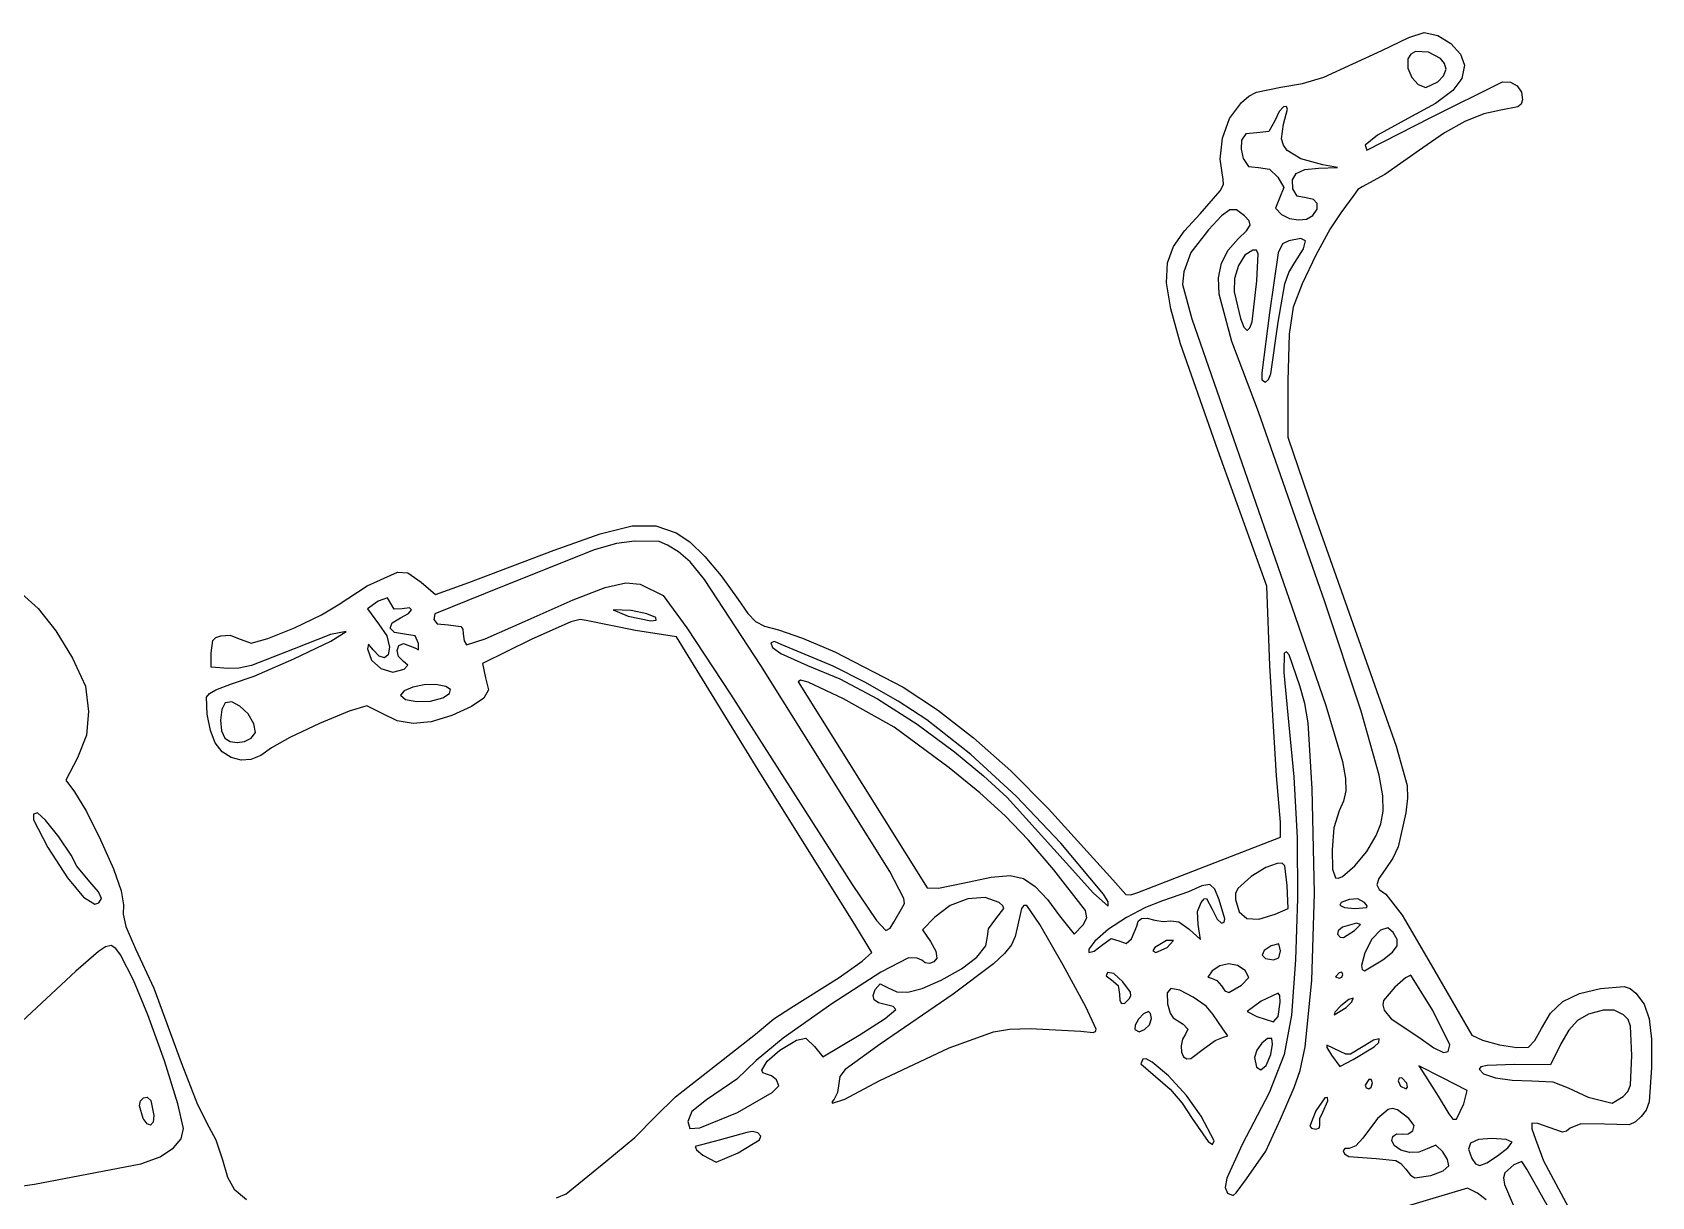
# Model space of a CAD drawing. Extents: x 6 to 228, y 8 to 194.
# Drawn here: x 83.4 to 200.7, y 110 to 194.4 of the extents above; entities that cross this region are included whole.
import ezdxf

# ---------------------------------------------------------------- set-up
doc = ezdxf.new("R2010")
doc.units = 0

msp = doc.modelspace()

# ---------------------------------------------------------------- linework, layer by layer
at = {"layer": 'Layer 1'}
for p, q in [((181.1191, 193.076726), (183.074968, 193.997556)), ((183.074968, 193.997556), (184.205253, 194.380556)), ((184.205253, 194.380556), (185.182399, 194.151167)), ((185.182399, 194.151167), (186.123617, 193.57045)), ((186.123617, 193.57045), (186.832176, 192.799578)), ((176.919231, 191.134945), (181.1191, 193.076726)), ((183.024182, 192.469961), (183.022116, 191.779077)), ((183.225505, 192.803373), (183.024182, 192.469961)), ((183.576523, 192.984569), (183.225505, 192.803373)), ((184.509995, 192.950141), (183.576523, 192.984569)), ((185.389297, 192.486321), (184.509995, 192.950141)), ((185.672603, 192.130776), (185.389297, 192.486321)), ((186.832176, 192.799578), (187.111344, 191.999723)), ((183.022116, 191.779077), (183.296907, 191.105076)), ((185.186518, 190.794146), (185.605051, 191.235297)), ((185.605051, 191.235297), (185.779131, 191.712751)), ((185.779131, 191.712751), (185.672603, 192.130776)), ((187.111344, 191.999723), (186.925021, 191.032988)), ((171.487369, 189.744207), (172.039453, 190.042741)), ((172.039453, 190.042741), (173.814509, 190.398497)), ((173.814509, 190.398497), (175.372775, 190.668412)), ((175.372775, 190.668412), (176.919231, 191.134945)), ((183.296907, 191.105076), (183.759273, 190.591761)), ((183.759273, 190.591761), (184.319932, 190.382933)), ((184.319932, 190.382933), (185.186518, 190.794146)), ((184.720865, 188.241298), (189.880819, 190.795008)), ((186.274541, 190.156438), (185.018042, 189.236422)), ((185.186518, 190.794146), (185.186518, 190.794146)), ((186.925021, 191.032988), (186.274541, 190.156438)), ((189.880819, 190.795008), (190.448288, 190.782759)), ((190.448288, 190.782759), (190.93546, 190.507232)), ((190.93546, 190.507232), (191.256642, 190.046481)), ((191.256642, 190.046481), (191.326138, 189.478558)), ((170.103684, 188.132593), (170.953134, 189.28517)), ((170.953134, 189.28517), (171.487369, 189.744207)), ((173.998605, 188.984377), (173.68347, 188.640645)), ((174.22057, 188.997834), (173.998605, 188.984377)), ((174.296764, 188.817354), (174.22057, 188.997834)), ((185.018042, 189.236422), (183.01366, 188.13929)), ((190.984384, 188.986154), (189.745609, 188.75023)), ((191.228204, 189.182239), (190.984384, 188.986154)), ((191.326138, 189.478558), (191.228204, 189.182239)), ((169.577591, 186.716638), (170.103684, 188.132593)), ((173.36805, 187.961718), (172.94979, 187.198047)), ((173.68347, 188.640645), (173.36805, 187.961718)), ((173.862774, 186.654736), (174.013568, 187.730057)), ((174.013568, 187.730057), (174.296764, 188.817354)), ((180.047561, 185.84358), (184.720865, 188.241298)), ((183.01366, 188.13929), (180.823829, 186.92243)), ((187.139688, 187.925594), (185.661975, 187.096487)), ((188.506911, 188.479765), (187.139688, 187.925594)), ((189.745609, 188.75023), (188.506911, 188.479765)), ((169.411796, 185.194195), (169.577591, 186.716638)), ((170.968721, 186.558489), (170.942941, 185.920099)), ((171.272671, 187.036951), (170.968721, 186.558489)), ((172.086126, 187.102463), (171.272671, 187.036951)), ((172.94979, 187.198047), (172.086126, 187.102463)), ((173.994057, 186.209381), (173.862774, 186.654736)), ((180.823829, 186.92243), (179.913015, 186.205131)), ((185.661975, 187.096487), (184.091809, 186.001215)), ((170.942941, 185.920099), (171.093141, 185.231093)), ((174.267439, 185.821058), (173.994057, 186.209381)), ((175.253435, 185.201996), (174.267439, 185.821058)), ((179.913015, 186.205131), (180.047561, 185.84358)), ((184.091809, 186.001215), (181.355261, 184.086606)), ((169.643242, 183.722154), (169.411796, 185.194195)), ((171.093141, 185.231093), (171.47419, 184.655872)), ((171.47419, 184.655872), (172.203113, 184.574555)), ((172.203113, 184.574555), (172.981742, 184.472099)), ((172.981742, 184.472099), (173.605303, 183.894669)), ((174.651344, 183.703567), (174.935059, 184.161598)), ((174.935059, 184.161598), (175.559941, 184.43606)), ((176.846636, 184.770521), (175.253435, 185.201996)), ((175.559941, 184.43606), (176.545979, 184.54307)), ((176.545979, 184.54307), (177.913202, 184.576461)), ((177.913202, 184.576461), (176.846636, 184.770521)), ((169.415164, 182.88636), (169.649635, 183.360631)), ((169.649635, 183.360631), (169.643242, 183.722154)), ((173.605303, 183.894669), (174.029634, 183.141667)), ((174.029634, 183.141667), (173.725038, 182.365272)), ((174.688805, 183.045849), (174.651344, 183.703567)), ((174.985073, 182.512465), (174.688805, 183.045849)), ((179.394887, 182.99945), (179.089894, 182.575519)), ((179.694815, 183.175775), (179.394887, 182.99945)), ((181.355261, 184.086606), (179.694815, 183.175775)), ((167.979223, 181.234163), (169.415164, 182.88636)), ((173.725038, 182.365272), (173.41924, 181.636439)), ((175.651829, 182.375434), (174.985073, 182.512465)), ((176.174202, 182.263046), (175.651829, 182.375434)), ((176.443469, 181.969022), (176.174202, 182.263046)), ((176.435634, 181.558067), (176.443469, 181.969022)), ((179.089894, 182.575519), (178.167594, 181.308311)), ((166.835607, 179.987454), (167.979223, 181.234163)), ((169.504717, 181.073139), (168.578993, 180.071692)), ((170.114768, 181.525309), (169.504717, 181.073139)), ((170.607308, 181.505996), (170.114768, 181.525309)), ((171.1805, 181.092995), (170.607308, 181.505996)), ((171.529267, 180.732305), (171.1805, 181.092995)), ((171.589471, 180.406138), (171.529267, 180.732305)), ((173.41924, 181.636439), (173.854618, 181.179512)), ((173.854618, 181.179512), (174.439484, 180.899292)), ((174.439484, 180.899292), (175.084293, 180.78913)), ((175.084293, 180.78913), (175.682285, 180.853003)), ((175.682285, 180.853003), (176.126702, 181.094887)), ((176.126702, 181.094887), (176.435634, 181.558067)), ((176.126702, 181.094887), (176.126702, 181.094887)), ((178.167594, 181.308311), (177.375617, 180.128466)), ((166.035944, 178.863523), (166.835607, 179.987454)), ((168.578993, 180.071692), (167.298979, 178.41444)), ((170.723224, 179.41296), (171.33087, 180.003392)), ((171.33087, 180.003392), (171.589471, 180.406138)), ((177.375617, 180.128466), (176.347026, 178.221836)), ((165.594182, 177.673132), (166.035944, 178.863523)), ((167.298979, 178.41444), (166.798244, 177.035159)), ((169.524601, 177.649857), (169.994841, 178.583755)), ((169.994841, 178.583755), (170.723224, 179.41296)), ((171.786327, 178.60136), (171.216143, 178.234656)), ((172.041595, 178.59065), (171.786327, 178.60136)), ((172.162058, 178.321049), (172.041595, 178.59065)), ((172.084052, 176.362291), (172.162058, 178.321049)), ((173.627354, 178.411792), (172.990984, 174.058871)), ((173.932818, 179.056835), (173.627354, 178.411792)), ((174.389028, 179.27501), (173.932818, 179.056835)), ((175.257396, 179.433726), (174.389028, 179.27501)), ((174.837423, 177.693107), (175.464638, 178.702591)), ((175.61028, 179.262858), (175.257396, 179.433726)), ((175.464638, 178.702591), (175.61028, 179.262858)), ((165.52427, 176.227044), (165.594182, 177.673132)), ((169.30673, 176.594571), (169.524601, 177.649857)), ((170.749047, 177.488706), (170.464264, 176.541875)), ((171.216143, 178.234656), (170.749047, 177.488706)), ((174.403828, 176.97149), (174.837423, 177.693107)), ((176.347026, 178.221836), (175.365234, 176.14937)), ((165.840154, 174.33602), (165.52427, 176.227044)), ((166.798244, 177.035159), (166.691246, 176.106767)), ((166.691246, 176.106767), (167.358251, 173.609318)), ((169.335453, 175.401204), (169.30673, 176.594571)), ((170.464264, 176.541875), (170.441016, 175.572531)), ((171.74705, 173.400156), (172.084052, 176.362291)), ((173.623924, 173.376552), (174.100422, 176.165818)), ((174.100422, 176.165818), (174.403828, 176.97149)), ((175.365234, 176.14937), (174.713652, 174.472016)), ((170.274227, 171.965176), (169.335453, 175.401204)), ((170.441016, 175.572531), (170.884316, 173.636035)), ((166.555784, 171.810825), (165.840154, 174.33602)), ((167.358251, 173.609318), (174.600227, 152.741241)), ((170.884316, 173.636035), (171.143199, 173.008061)), ((172.990984, 174.058871), (172.436767, 169.700586)), ((174.713652, 174.472016), (174.41338, 172.508422)), ((171.143199, 173.008061), (171.372251, 172.771336)), ((171.372251, 172.771336), (171.571885, 172.956052)), ((171.571885, 172.956052), (171.74705, 173.400156)), ((171.74705, 173.400156), (171.74705, 173.400156)), ((173.09496, 169.636666), (173.623924, 173.376552)), ((174.41338, 172.508422), (174.316424, 169.111651)), ((169.242071, 164.10097), (166.555784, 171.810825)), ((172.202658, 166.878516), (170.274227, 171.965176)), ((172.436767, 169.700586), (172.436716, 169.200597)), ((172.436716, 169.200597), (172.70861, 169.03641)), ((172.70861, 169.03641), (172.929993, 169.212734)), ((172.929993, 169.212734), (173.09496, 169.636666)), ((173.09496, 169.636666), (173.09496, 169.636666)), ((174.316424, 169.111651), (174.31354, 165.051799)), ((177.00721, 153.108355), (172.202658, 166.878516)), ((174.31354, 165.051799), (176.156555, 159.640945)), ((172.796392, 154.230093), (169.242071, 164.10097)), ((176.156555, 159.640945), (179.591163, 149.961603)), ((124.498239, 158.043206), (126.832911, 158.615961)), ((126.832911, 158.615961), (128.549358, 158.623423)), ((128.549358, 158.623423), (130.012827, 158.117901)), ((121.180092, 156.852846), (124.498239, 158.043206)), ((125.69368, 157.342826), (124.079038, 156.878842)), ((126.984636, 157.492025), (125.69368, 157.342826)), ((128.77329, 157.474497), (126.984636, 157.492025)), ((129.394475, 157.222292), (128.77329, 157.474497)), ((130.174139, 156.725995), (129.394475, 157.222292)), ((130.012827, 158.117901), (130.989948, 157.449866)), ((130.989948, 157.449866), (132.085092, 156.395175)), ((114.981558, 154.510269), (121.180092, 156.852846)), ((124.079038, 156.878842), (116.185645, 153.714772)), ((131.023087, 156.014308), (130.174139, 156.725995)), ((132.063561, 154.731984), (131.023087, 156.014308)), ((132.085092, 156.395175), (133.266321, 154.988364)), ((107.636488, 154.27324), (109.813923, 155.258891)), ((109.813923, 155.258891), (110.579004, 155.201314)), ((110.579004, 155.201314), (111.542895, 154.526307)), ((133.266321, 154.988364), (134.501698, 153.26397)), ((82.58063, 153.703677), (83.791882, 152.625424)), ((105.519979, 152.879958), (107.636488, 154.27324)), ((111.542895, 154.526307), (112.577584, 153.631423)), ((116.185645, 153.714772), (112.519322, 152.229529)), ((112.577584, 153.631423), (114.981558, 154.510269)), ((122.549494, 153.248991), (124.864023, 154.141351)), ((124.864023, 154.141351), (126.368508, 154.483353)), ((126.368508, 154.483353), (127.410354, 154.387282)), ((127.410354, 154.387282), (129.071006, 153.552279)), ((136.140515, 148.49431), (132.063561, 154.731984)), ((173.00479, 148.49431), (172.796392, 154.230093)), ((83.791882, 152.625424), (85.076516, 151.013182)), ((104.3253, 152.156267), (105.519979, 152.879958)), ((108.424066, 153.147979), (107.653111, 152.591079)), ((107.653111, 152.591079), (108.453039, 151.521527)), ((109.103217, 153.406246), (108.424066, 153.147979)), ((109.34098, 152.988416), (109.103217, 153.406246)), ((109.594065, 152.575594), (109.34098, 152.988416)), ((110.169875, 152.601467), (109.594065, 152.575594)), ((110.689762, 152.659086), (110.169875, 152.601467)), ((110.610424, 152.26393), (110.831719, 152.522209)), ((110.831719, 152.522209), (110.689762, 152.659086)), ((119.077514, 151.693987), (122.549494, 153.248991)), ((126.753304, 152.469582), (125.459802, 152.524972)), ((125.459802, 152.524972), (126.539839, 152.057123)), ((129.071006, 153.552279), (130.786093, 151.23127)), ((134.501698, 153.26397), (135.206233, 152.251067)), ((174.600227, 152.741241), (177.0702, 145.583285)), ((179.62582, 145.186009), (177.00721, 153.108355)), ((102.374917, 151.230819), (104.3253, 152.156267)), ((108.453039, 151.521527), (109.042047, 150.641756)), ((109.297547, 151.184787), (109.436572, 151.573848)), ((109.436572, 151.573848), (110.04055, 151.957343)), ((110.04055, 151.957343), (110.610424, 152.26393)), ((112.519322, 152.229529), (112.452661, 151.829067)), ((112.452661, 151.829067), (112.697083, 151.520602)), ((112.697083, 151.520602), (113.519229, 151.428896)), ((113.519229, 151.428896), (114.4099, 151.3215)), ((114.4099, 151.3215), (114.553165, 151.124925)), ((116.16751, 150.42476), (119.077514, 151.693987)), ((122.375722, 151.655463), (119.500667, 150.384298)), ((123.069395, 151.819981), (122.375722, 151.655463)), ((123.50325, 151.751075), (123.069395, 151.819981)), ((127.0688, 151.02446), (123.50325, 151.751075)), ((126.539839, 152.057123), (128.174927, 151.723586)), ((127.897352, 152.241886), (126.753304, 152.469582)), ((128.539584, 151.980705), (127.897352, 152.241886)), ((128.174927, 151.723586), (128.570956, 151.776215)), ((128.570956, 151.776215), (128.539584, 151.980705)), ((128.539584, 151.980705), (128.539584, 151.980705)), ((135.206233, 152.251067), (135.756806, 151.675792)), ((135.756806, 151.675792), (136.40879, 151.345931)), ((136.40879, 151.345931), (137.417556, 151.069271)), ((85.076516, 151.013182), (86.294234, 149.01819)), ((96.320839, 149.408848), (96.4455, 150.30845)), ((96.4455, 150.30845), (96.663312, 150.513032)), ((96.663312, 150.513032), (97.039876, 150.649178)), ((97.039876, 150.649178), (97.697483, 150.69786)), ((97.697483, 150.69786), (98.239766, 150.476771)), ((98.239766, 150.476771), (99.221507, 150.103479)), ((99.221507, 150.103479), (100.422448, 150.435821)), ((100.422448, 150.435821), (102.374917, 151.230819)), ((102.313657, 148.969831), (105.006118, 150.262803)), ((104.981284, 150.736561), (102.336256, 149.701651)), ((106.101828, 150.953453), (104.981284, 150.736561)), ((105.006118, 150.262803), (106.101828, 150.953453)), ((109.042047, 150.641756), (109.252964, 149.818928)), ((109.601297, 150.883155), (109.297547, 151.184787)), ((110.325642, 150.761946), (109.601297, 150.883155)), ((111.100676, 150.640877), (110.325642, 150.761946)), ((111.342015, 150.094995), (111.100676, 150.640877)), ((114.553165, 151.124925), (114.585795, 150.777691)), ((114.585795, 150.777691), (114.65466, 150.275192)), ((114.65466, 150.275192), (114.820229, 149.981519)), ((114.820229, 149.981519), (116.16751, 150.42476)), ((119.500667, 150.384298), (115.977743, 148.642005)), ((130.04699, 150.565601), (127.0688, 151.02446)), ((135.963589, 140.926284), (130.04699, 150.565601)), ((130.786093, 151.23127), (133.937796, 146.415788)), ((137.14616, 150.218744), (136.873409, 150.132277)), ((137.608335, 150.017051), (137.14616, 150.218744)), ((137.417556, 151.069271), (139.165448, 150.47697)), ((139.165448, 150.47697), (141.508283, 149.470511)), ((86.294234, 149.01819), (87.2173, 146.985757)), ((96.320839, 148.36092), (96.320839, 149.408848)), ((102.336256, 149.701651), (99.25331, 148.501826)), ((99.438776, 147.72041), (102.313657, 148.969831)), ((107.718482, 150.040167), (107.653111, 149.704682)), ((107.653111, 149.704682), (107.931069, 148.875135)), ((108.068192, 149.620794), (107.718482, 150.040167)), ((108.506452, 149.155514), (108.068192, 149.620794)), ((108.885591, 149.039395), (108.506452, 149.155514)), ((109.152223, 149.263509), (108.885591, 149.039395)), ((109.252964, 149.818928), (109.152223, 149.263509)), ((109.791144, 149.5748), (109.912301, 149.941039)), ((109.904182, 149.139716), (109.791144, 149.5748)), ((110.252868, 148.77923), (109.904182, 149.139716)), ((109.912301, 149.941039), (110.266201, 150.094995)), ((110.266201, 150.094995), (111.088706, 149.761519)), ((111.088706, 149.761519), (111.346236, 149.625024)), ((111.346236, 149.625024), (111.342015, 150.094995)), ((136.873409, 150.132277), (137.001582, 149.805128)), ((137.001582, 149.805128), (137.582799, 149.361488)), ((137.582799, 149.361488), (139.516798, 148.489814)), ((139.650114, 149.172718), (137.608335, 150.017051)), ((141.396151, 148.445683), (139.650114, 149.172718)), ((141.508283, 149.470511), (146.44948, 146.918017)), ((174.044734, 149.384594), (174.04212, 147.978452)), ((174.227072, 149.49279), (174.044734, 149.384594)), ((174.420231, 149.256043), (174.227072, 149.49279)), ((175.188733, 147.027017), (174.420231, 149.256043)), ((179.591163, 149.961603), (182.162128, 142.652219)), ((97.570792, 148.280287), (96.320839, 148.36092)), ((98.342557, 148.300255), (97.570792, 148.280287)), ((99.25331, 148.501826), (98.342557, 148.300255)), ((107.931069, 148.875135), (108.616535, 148.272204)), ((108.616535, 148.272204), (109.486893, 148.018466)), ((109.486893, 148.018466), (110.319529, 148.236494)), ((110.569625, 148.505383), (110.252868, 148.77923)), ((110.319529, 148.236494), (110.569625, 148.505383)), ((110.319529, 148.236494), (110.319529, 148.236494)), ((115.977743, 148.642005), (116.21124, 147.590219)), ((145.49707, 133.563105), (136.140515, 148.49431)), ((139.516798, 148.489814), (141.859566, 147.534155)), ((143.687629, 147.274784), (141.396151, 148.445683)), ((173.496721, 140.497893), (173.00479, 148.49431)), ((174.04212, 147.978452), (174.328782, 144.911341)), ((87.2173, 146.985757), (87.437358, 145.16704)), ((96.217185, 146.471041), (96.676266, 146.737191)), ((96.676266, 146.737191), (97.795811, 147.160409)), ((97.795811, 147.160409), (99.438776, 147.72041)), ((110.306205, 146.645127), (110.052886, 146.347259)), ((110.940475, 146.909613), (110.306205, 146.645127)), ((111.767162, 147.084073), (110.940475, 146.909613)), ((112.597732, 147.111861), (111.767162, 147.084073)), ((113.325342, 146.977001), (112.597732, 147.111861)), ((113.665603, 146.747811), (113.325342, 146.977001)), ((113.600901, 146.457494), (113.665603, 146.747811)), ((116.413088, 146.71604), (116.071382, 146.114358)), ((116.21124, 147.590219), (116.413088, 146.71604)), ((139.015971, 147.421783), (138.850189, 147.295416)), ((138.850189, 147.295416), (148.194505, 132.37648)), ((139.566061, 147.280215), (139.015971, 147.421783)), ((142.13564, 146.075789), (139.566061, 147.280215)), ((141.859566, 147.534155), (144.596642, 146.067522)), ((146.088519, 145.896867), (143.687629, 147.274784)), ((146.44948, 146.918017), (148.939159, 145.28349)), ((175.550011, 145.730566), (175.188733, 147.027017)), ((95.994071, 146.187444), (96.217185, 146.471041)), ((96.037614, 144.961401), (95.994071, 146.187444)), ((97.349711, 145.795207), (97.093011, 145.295844)), ((97.814729, 145.859583), (97.349711, 145.795207)), ((98.416054, 145.551701), (97.814729, 145.859583)), ((99.002495, 144.983123), (98.416054, 145.551701)), ((107.611951, 145.557277), (106.333157, 145.174785)), ((108.769531, 144.990648), (107.611951, 145.557277)), ((110.052886, 146.347259), (110.394315, 146.037396)), ((110.394315, 146.037396), (111.218425, 145.885837)), ((111.218425, 145.885837), (112.22495, 145.912988)), ((112.22495, 145.912988), (113.113622, 146.139256)), ((113.113622, 146.139256), (113.600901, 146.457494)), ((113.113622, 146.139256), (113.113622, 146.139256)), ((115.196803, 145.528806), (113.769606, 144.867819)), ((116.071382, 146.114358), (115.196803, 145.528806)), ((133.937796, 146.415788), (142.750988, 132.624039)), ((145.796065, 144.021045), (142.13564, 146.075789)), ((144.596642, 146.067522), (147.460213, 144.247099)), ((148.162792, 144.548773), (146.088519, 145.896867)), ((175.787861, 144.326381), (175.550011, 145.730566)), ((177.0702, 145.583285), (178.280478, 141.537253)), ((87.437358, 145.16704), (87.308607, 143.432617)), ((96.270778, 143.772415), (96.037614, 144.961401)), ((97.093011, 145.295844), (96.997586, 144.527254)), ((96.997586, 144.527254), (97.067649, 143.746854)), ((99.422862, 144.265413), (99.002495, 144.983123)), ((104.180201, 144.288028), (102.016663, 143.276738)), ((106.333157, 145.174785), (104.180201, 144.288028)), ((109.794679, 144.46871), (108.769531, 144.990648)), ((110.957045, 144.274572), (109.794679, 144.46871)), ((112.275672, 144.407764), (110.957045, 144.274572)), ((113.769606, 144.867819), (112.275672, 144.407764)), ((151.361086, 142.040115), (148.162792, 144.548773)), ((148.939159, 145.28349), (151.553632, 143.246863)), ((174.328782, 144.911341), (174.75764, 140.418483)), ((176.091113, 139.557165), (175.787861, 144.326381)), ((180.941279, 140.53032), (179.62582, 145.186009)), ((87.308607, 143.432617), (86.63397, 141.789373)), ((96.625245, 142.876083), (96.270778, 143.772415)), ((97.067649, 143.746854), (97.307414, 143.212058)), ((97.307414, 143.212058), (97.699855, 142.978555)), ((98.731195, 142.99003), (99.218665, 143.233326)), ((99.218665, 143.233326), (99.539436, 143.644616)), ((99.218665, 143.233326), (99.218665, 143.233326)), ((99.539436, 143.644616), (99.422862, 144.265413)), ((102.016663, 143.276738), (100.706123, 142.520647)), ((149.782502, 141.071871), (145.796065, 144.021045)), ((147.460213, 144.247099), (150.182464, 142.230066)), ((151.553632, 143.246863), (154.249629, 140.844304)), ((97.118897, 142.240098), (96.625245, 142.876083)), ((97.769618, 141.832152), (97.118897, 142.240098)), ((97.699855, 142.978555), (98.199687, 142.904826)), ((98.199687, 142.904826), (98.731195, 142.99003)), ((99.936661, 141.974552), (99.212222, 141.682805)), ((100.706123, 142.520647), (99.936661, 141.974552)), ((150.182464, 142.230066), (152.265675, 140.50158)), ((154.632395, 139.026036), (151.361086, 142.040115)), ((182.162128, 142.652219), (182.963957, 139.784883)), ((86.63397, 141.789373), (85.80059, 140.172643)), ((98.500607, 141.637855), (97.769618, 141.832152)), ((99.212222, 141.682805), (98.500607, 141.637855)), ((143.031608, 129.588573), (135.963589, 140.926284)), ((152.009079, 139.261142), (149.782502, 141.071871)), ((154.249629, 140.844304), (156.983882, 138.111984)), ((178.280478, 141.537253), (178.501089, 140.304296)), ((85.80059, 140.172643), (86.431185, 139.331342)), ((152.265675, 140.50158), (153.979903, 138.913405)), ((173.780255, 137.138969), (173.496721, 140.497893)), ((174.75764, 140.418483), (174.990459, 136.000788)), ((178.501089, 140.304296), (178.512205, 139.397024)), ((181.193634, 139.048208), (180.941279, 140.53032)), ((182.963957, 139.784883), (182.996965, 138.881314)), ((86.431185, 139.331342), (87.285446, 137.915167)), ((153.838933, 137.597887), (152.009079, 139.261142)), ((153.979903, 138.913405), (158.038772, 134.433934)), ((157.869322, 135.6126), (154.632395, 139.026036)), ((176.249902, 131.99952), (176.091113, 139.557165)), ((178.348969, 138.664674), (178.046524, 137.956479)), ((178.512205, 139.397024), (178.348969, 138.664674)), ((181.220171, 137.927644), (181.193634, 139.048208)), ((182.996965, 138.881314), (182.86093, 137.802067)), ((83.741613, 137.82309), (83.452272, 137.709267)), ((83.452272, 137.709267), (83.46536, 137.309697)), ((83.46536, 137.309697), (84.504409, 135.304711)), ((84.327597, 137.282858), (83.741613, 137.82309)), ((85.2905, 136.06026), (84.327597, 137.282858)), ((87.285446, 137.915167), (88.316786, 135.855785)), ((155.535287, 135.825654), (153.838933, 137.597887)), ((156.983882, 138.111984), (161.640579, 132.955504)), ((178.046524, 137.956479), (177.657521, 136.717539)), ((181.054212, 137.016921), (181.220171, 137.927644)), ((182.86093, 137.802067), (182.317442, 135.359281)), ((173.780255, 136.040681), (173.780255, 137.138969)), ((177.657521, 136.717539), (177.522288, 135.133055)), ((180.037633, 134.999322), (180.72908, 136.164334)), ((180.72908, 136.164334), (181.054212, 137.016921)), ((84.504409, 135.304711), (85.92961, 133.089217)), ((86.190661, 134.752446), (85.2905, 136.06026)), ((88.316786, 135.855785), (89.248698, 133.741078)), ((157.361365, 133.687992), (155.535287, 135.825654)), ((160.964474, 131.905869), (157.869322, 135.6126)), ((169.047363, 134.222459), (173.780255, 136.040681)), ((174.990459, 136.000788), (175.029079, 131.598502)), ((177.522288, 135.133055), (177.565448, 133.716929)), ((179.171084, 133.96571), (180.037633, 134.999322)), ((182.317442, 135.359281), (181.928595, 134.521309)), ((86.588417, 133.956563), (86.190661, 134.752446)), ((87.535216, 132.821894), (86.588417, 133.956563)), ((89.248698, 133.741078), (89.804677, 132.158929)), ((158.038772, 134.433934), (160.247475, 131.987184)), ((163.459219, 132.046842), (169.047363, 134.222459)), ((172.727573, 133.839734), (171.673469, 133.190985)), ((173.53996, 134.150859), (172.727573, 133.839734)), ((173.898427, 134.152297), (173.53996, 134.150859)), ((174.099639, 133.970577), (173.898427, 134.152297)), ((174.259816, 132.545969), (174.099639, 133.970577)), ((177.565448, 133.716929), (177.784264, 133.100153)), ((178.284291, 133.207991), (179.171084, 133.96571)), ((179.171084, 133.96571), (179.171084, 133.96571)), ((181.928595, 134.521309), (181.379216, 133.711275)), ((85.92961, 133.089217), (87.075222, 131.708728)), ((88.17384, 132.081829), (87.535216, 132.821894)), ((142.750988, 132.624039), (144.534245, 130.003017)), ((146.513328, 131.593051), (145.49707, 133.563105)), ((149.011354, 132.357284), (150.786239, 132.709957)), ((150.786239, 132.709957), (152.817957, 133.150406)), ((152.817957, 133.150406), (154.198694, 133.266305)), ((154.198694, 133.266305), (155.180703, 133.046568)), ((155.180703, 133.046568), (156.016235, 132.480109)), ((159.654247, 130.744236), (157.361365, 133.687992)), ((161.640579, 132.955504), (162.590186, 131.896341)), ((168.66936, 132.613708), (168.083794, 132.530428)), ((169.036929, 132.289319), (168.66936, 132.613708)), ((171.673469, 133.190985), (170.686915, 132.323374)), ((174.339411, 130.870387), (174.259816, 132.545969)), ((177.784264, 133.100153), (177.992529, 133.068166)), ((177.992529, 133.068166), (178.284291, 133.207991)), ((180.910534, 133.042985), (180.75879, 132.601275)), ((180.75879, 132.601275), (180.92644, 132.266122)), ((181.379216, 133.711275), (180.910534, 133.042985)), ((87.075222, 131.708728), (87.904253, 131.198661)), ((88.379706, 131.594434), (88.17384, 132.081829)), ((88.188489, 131.281104), (88.379706, 131.594434)), ((88.379706, 131.594434), (88.379706, 131.594434)), ((89.804677, 132.158929), (89.977177, 131.144682)), ((146.543522, 131.238213), (146.513328, 131.593051)), ((148.194505, 132.37648), (149.011354, 132.357284)), ((151.148422, 131.575103), (149.861133, 131.085672)), ((152.395501, 131.664374), (151.148422, 131.575103)), ((153.397862, 131.306784), (152.395501, 131.664374)), ((156.016235, 132.480109), (156.91552, 131.519992)), ((156.91552, 131.519992), (157.786482, 130.345866)), ((160.247475, 131.987184), (161.298131, 131.051131)), ((161.293342, 131.359854), (160.964474, 131.905869)), ((160.964474, 131.905869), (160.964474, 131.905869)), ((162.590186, 131.896341), (162.951188, 131.862146)), ((162.951188, 131.862146), (163.459219, 132.046842)), ((165.247721, 131.423176), (164.009337, 130.95795)), ((167.114212, 132.081479), (165.247721, 131.423176)), ((168.083794, 132.530428), (167.114212, 132.081479)), ((168.034171, 131.308286), (168.254332, 131.57026)), ((168.254332, 131.57026), (168.418778, 131.601977)), ((168.418778, 131.601977), (168.833574, 130.820104)), ((169.352522, 131.515265), (169.036929, 132.289319)), ((169.755834, 130.117964), (169.352522, 131.515265)), ((170.535052, 131.959691), (170.533941, 131.530779)), ((170.533941, 131.530779), (170.797241, 130.632425)), ((170.686915, 132.323374), (170.535052, 131.959691)), ((175.029079, 131.598502), (174.875337, 127.151872)), ((176.069298, 125.649913), (176.249902, 131.99952)), ((178.754741, 131.54036), (178.185243, 131.323343)), ((179.390789, 131.57187), (178.754741, 131.54036)), ((179.878445, 131.3025), (179.390789, 131.57187)), ((180.92644, 132.266122), (181.415941, 131.917505)), ((181.415941, 131.917505), (182.594451, 130.404145)), ((87.904253, 131.198661), (88.188489, 131.281104)), ((89.977177, 131.144682), (89.955311, 130.478747)), ((89.955311, 130.478747), (90.152203, 129.565632)), ((145.786785, 129.886371), (146.421785, 131.020188)), ((146.421785, 131.020188), (146.543522, 131.238213)), ((148.738147, 130.242776), (147.85077, 129.326761)), ((149.861133, 131.085672), (148.738147, 130.242776)), ((153.156271, 130.131309), (153.743212, 130.870481)), ((153.676646, 131.075755), (153.397862, 131.306784)), ((153.743212, 130.870481), (153.676646, 131.075755)), ((155.035016, 130.879701), (154.722997, 129.480499)), ((155.200854, 131.097862), (155.035016, 130.879701)), ((155.417173, 131.097381), (155.200854, 131.097862)), ((156.345106, 129.722501), (155.417173, 131.097381)), ((157.786482, 130.345866), (158.84545, 129.019334)), ((159.770333, 130.189997), (159.654247, 130.744236)), ((161.298131, 131.051131), (161.293342, 131.359854)), ((162.635937, 130.232764), (161.339404, 129.373368)), ((164.009337, 130.95795), (162.635937, 130.232764)), ((167.788089, 130.655679), (168.034171, 131.308286)), ((167.82069, 129.707606), (167.788089, 130.655679)), ((168.833574, 130.820104), (169.20813, 130.113551)), ((170.797241, 130.632425), (171.349675, 130.162464)), ((172.211205, 130.113571), (173.401792, 130.47842)), ((173.401792, 130.47842), (174.339411, 130.870387)), ((173.401792, 130.47842), (173.401792, 130.47842)), ((178.185243, 131.323343), (178.084129, 131.111448)), ((178.084129, 131.111448), (178.422194, 130.950618)), ((178.422194, 130.950618), (179.170228, 130.886798)), ((179.170228, 130.886798), (180.046984, 130.953493)), ((180.069591, 131.078746), (179.878445, 131.3025)), ((179.878445, 131.3025), (179.878445, 131.3025)), ((180.046984, 130.953493), (180.069591, 131.078746)), ((182.594451, 130.404145), (184.695107, 126.783603)), ((90.152203, 129.565632), (90.855834, 127.949926)), ((144.183027, 127.685202), (143.031608, 129.588573)), ((144.534245, 130.003017), (145.18953, 129.286635)), ((145.18953, 129.286635), (145.505184, 129.462593)), ((145.505184, 129.462593), (145.786785, 129.886371)), ((145.786785, 129.886371), (145.786785, 129.886371)), ((147.85077, 129.326761), (148.441568, 128.496627)), ((152.555665, 128.836321), (152.626515, 129.409998)), ((152.626515, 129.409998), (153.156271, 130.131309)), ((154.722997, 129.480499), (154.577046, 128.850179)), ((158.049567, 126.770259), (156.345106, 129.722501)), ((158.84545, 129.019334), (159.49534, 129.693822)), ((159.49534, 129.693822), (159.770333, 130.189997)), ((159.49534, 129.693822), (159.49534, 129.693822)), ((161.339404, 129.373368), (160.331624, 128.505514)), ((162.997236, 128.66832), (163.372749, 129.597362)), ((163.372749, 129.597362), (163.469346, 129.94993)), ((163.469346, 129.94993), (163.731343, 130.145323)), ((163.731343, 130.145323), (164.141604, 130.177734)), ((164.141604, 130.177734), (164.682994, 130.041356)), ((164.682994, 130.041356), (165.285237, 129.923994)), ((165.285237, 129.923994), (165.841245, 129.972198)), ((165.841245, 129.972198), (166.433812, 129.914682)), ((166.433812, 129.914682), (167.175013, 129.378735)), ((167.175013, 129.378735), (167.985686, 128.619163)), ((167.985686, 128.619163), (167.82069, 129.707606)), ((169.20813, 130.113551), (169.517568, 129.819677)), ((169.517568, 129.819677), (169.712313, 129.878547)), ((169.712313, 129.878547), (169.755834, 130.117964)), ((171.349675, 130.162464), (172.211205, 130.113571)), ((177.961365, 129.261138), (177.921471, 129.005951)), ((178.282564, 129.52655), (177.961365, 129.261138)), ((179.295541, 129.810801), (178.282564, 129.52655)), ((178.360963, 128.781653), (179.15021, 129.27724)), ((179.15021, 129.27724), (179.585546, 129.712001)), ((179.15021, 129.27724), (179.15021, 129.27724)), ((179.585546, 129.712001), (179.295541, 129.810801)), ((181.024697, 129.310271), (180.399156, 128.659183)), ((181.561439, 129.470068), (181.024697, 129.310271)), ((181.958378, 129.135513), (181.561439, 129.470068)), ((182.244409, 128.621033), (181.958378, 129.135513)), ((88.677135, 128.106695), (88.15826, 127.766877)), ((89.078814, 128.184089), (88.677135, 128.106695)), ((89.422215, 127.989817), (89.078814, 128.184089)), ((89.766256, 127.514637), (89.422215, 127.989817)), ((90.855834, 127.949926), (92.180972, 125.091527)), ((148.441568, 128.496627), (148.814802, 127.795577)), ((151.790766, 127.359445), (152.443064, 128.16249)), ((152.443064, 128.16249), (152.555665, 128.836321)), ((154.301868, 128.254864), (153.805433, 127.616435)), ((154.577046, 128.850179), (154.301868, 128.254864)), ((160.331624, 128.505514), (159.903276, 127.941388)), ((159.903276, 127.941388), (159.915279, 127.691835)), ((160.279775, 127.791771), (160.908901, 128.27611)), ((160.908901, 128.27611), (161.522831, 128.702042)), ((160.908901, 128.27611), (160.908901, 128.27611)), ((161.522831, 128.702042), (162.083761, 128.525355)), ((162.083761, 128.525355), (162.597792, 128.333103)), ((162.597792, 128.333103), (162.997236, 128.66832)), ((164.682586, 128.05854), (164.55022, 127.799954)), ((165.523099, 128.56536), (164.682586, 128.05854)), ((164.74845, 127.693914), (165.581022, 128.056804)), ((166.026501, 128.550154), (165.523099, 128.56536)), ((165.581022, 128.056804), (166.026501, 128.550154)), ((165.581022, 128.056804), (165.581022, 128.056804)), ((173.113652, 128.170452), (172.603611, 127.831005)), ((173.676993, 128.324832), (173.113652, 128.170452)), ((173.780255, 127.813102), (173.676993, 128.324832)), ((177.921471, 129.005951), (178.113383, 128.807324)), ((178.113383, 128.807324), (178.360963, 128.781653)), ((180.399156, 128.659183), (179.887394, 127.663092)), ((181.900846, 127.715734), (182.236071, 128.176335)), ((182.236071, 128.176335), (182.244409, 128.621033)), ((88.15826, 127.766877), (86.533245, 126.336941)), ((90.691936, 125.684579), (89.766256, 127.514637)), ((141.819571, 125.877105), (143.480181, 127.058705)), ((143.480181, 127.058705), (144.183027, 127.685202)), ((146.853123, 127.293946), (144.835826, 126.259783)), ((147.462909, 127.269239), (146.853123, 127.293946)), ((147.801688, 127.121113), (147.462909, 127.269239)), ((148.044607, 126.927506), (147.801688, 127.121113)), ((148.366726, 126.897481), (148.044607, 126.927506)), ((148.676534, 127.017942), (148.366726, 126.897481)), ((148.882518, 127.275793), (148.676534, 127.017942)), ((148.814802, 127.795577), (148.882518, 127.275793)), ((152.995711, 126.856775), (150.068287, 124.661294)), ((150.681976, 126.505475), (151.790766, 127.359445)), ((153.805433, 127.616435), (152.995711, 126.856775)), ((159.692468, 123.738806), (158.049567, 126.770259)), ((159.915279, 127.691835), (160.279775, 127.791771)), ((164.55022, 127.799954), (164.74845, 127.693914)), ((169.391129, 126.732449), (168.847383, 126.35153)), ((170.038776, 126.865381), (169.391129, 126.732449)), ((170.683816, 126.748965), (170.038776, 126.865381)), ((171.219743, 126.38184), (170.683816, 126.748965)), ((172.603611, 127.831005), (172.471459, 127.500901)), ((172.471459, 127.500901), (172.704844, 127.250927)), ((172.704844, 127.250927), (173.291413, 127.151872)), ((173.291413, 127.151872), (173.664288, 127.308734)), ((173.664288, 127.308734), (173.780255, 127.813102)), ((173.780255, 127.813102), (173.780255, 127.813102)), ((174.875337, 127.151872), (174.582092, 123.144245)), ((179.887394, 127.663092), (179.656361, 126.750905)), ((179.656361, 126.750905), (179.698291, 126.460309)), ((179.87301, 126.35153), (181.206216, 127.153543)), ((181.206216, 127.153543), (181.900846, 127.715734)), ((181.206216, 127.153543), (181.206216, 127.153543)), ((184.695107, 126.783603), (187.658429, 121.698786)), ((86.533245, 126.336941), (80.06274, 120.323585)), ((91.743952, 123.172268), (90.691936, 125.684579)), ((138.312638, 123.681544), (141.819571, 125.877105)), ((144.835826, 126.259783), (141.283869, 123.973246)), ((147.820742, 125.080944), (149.199899, 125.678867)), ((149.199899, 125.678867), (150.681976, 126.505475)), ((161.267916, 126.230394), (161.155592, 125.998014)), ((161.155592, 125.998014), (161.557812, 125.705004)), ((161.716622, 126.155485), (161.267916, 126.230394)), ((161.557812, 125.705004), (162.025308, 125.293599)), ((162.37318, 125.572639), (161.716622, 126.155485)), ((162.926587, 124.806036), (162.37318, 125.572639)), ((168.847383, 126.35153), (168.519336, 125.908149)), ((168.519336, 125.908149), (168.796676, 125.817969)), ((168.796676, 125.817969), (169.185549, 125.661235)), ((169.185549, 125.661235), (169.513989, 125.284408)), ((170.958468, 125.314718), (171.506833, 125.869893)), ((171.506833, 125.869893), (171.219743, 126.38184)), ((175.569736, 120.843468), (176.069298, 125.649913)), ((178.046524, 126.21814), (177.77988, 125.935616)), ((177.77988, 125.935616), (178.046524, 125.817969)), ((178.234838, 126.251595), (178.046524, 126.21814)), ((178.046524, 125.817969), (178.234838, 125.900961)), ((178.313165, 126.100493), (178.234838, 126.251595)), ((178.234838, 125.900961), (178.313165, 126.100493)), ((178.313165, 126.100493), (178.313165, 126.100493)), ((179.698291, 126.460309), (179.87301, 126.35153)), ((182.837003, 125.845027), (182.062275, 125.166769)), ((183.238307, 126.048019), (182.837003, 125.845027)), ((184.823352, 123.482455), (183.238307, 126.048019)), ((92.180972, 125.091527), (94.147349, 119.721743)), ((144.284248, 124.564974), (144.437673, 124.995206)), ((144.360324, 124.250962), (144.284248, 124.564974)), ((144.437673, 124.995206), (144.784185, 125.413585)), ((150.068287, 124.661294), (144.783358, 121.04348)), ((144.784185, 125.413585), (145.32163, 125.157241)), ((145.32163, 125.157241), (145.999051, 124.835927)), ((145.999051, 124.835927), (146.792941, 124.805229)), ((146.792941, 124.805229), (147.820742, 125.080944)), ((162.025308, 125.293599), (162.131144, 124.668209)), ((162.131144, 124.668209), (162.149023, 124.199608)), ((162.830414, 124.32954), (162.951287, 124.554394)), ((162.951287, 124.554394), (162.926587, 124.806036)), ((165.840898, 125.085912), (165.580119, 124.753882)), ((165.580119, 124.753882), (165.612913, 123.979819)), ((166.492042, 124.957489), (165.840898, 125.085912)), ((167.469603, 124.44791), (166.492042, 124.957489)), ((168.397176, 123.788195), (167.469603, 124.44791)), ((169.513989, 125.284408), (169.766608, 124.907152)), ((169.766608, 124.907152), (170.038199, 124.785332)), ((170.038199, 124.785332), (170.958468, 125.314718)), ((170.958468, 125.314718), (170.958468, 125.314718)), ((173.616578, 124.750847), (172.391449, 124.150505)), ((173.735406, 124.560415), (173.616578, 124.750847)), ((173.775439, 124.100342), (173.735406, 124.560415)), ((179.047213, 124.372122), (178.731367, 124.271796)), ((178.959764, 124.116106), (179.047213, 124.372122)), ((182.062275, 125.166769), (181.245146, 124.214546)), ((194.248497, 124.136493), (195.440779, 124.715207)), ((195.440779, 124.715207), (196.975211, 125.071265)), ((196.975211, 125.071265), (198.695064, 125.224967)), ((198.695064, 125.224967), (199.119269, 125.073828)), ((199.119269, 125.073828), (199.52878, 124.734303)), ((199.52878, 124.734303), (200.13061, 123.955284)), ((92.937566, 119.834858), (91.743952, 123.172268)), ((137.083713, 122.874641), (138.312638, 123.681544)), ((141.283869, 123.973246), (137.756531, 121.485839)), ((144.678054, 124.036871), (144.360324, 124.250962)), ((145.249592, 123.906401), (144.678054, 124.036871)), ((145.140498, 122.897487), (145.916198, 123.550336)), ((145.720382, 123.764977), (145.249592, 123.906401)), ((145.916198, 123.550336), (145.720382, 123.764977)), ((160.435725, 122.126288), (159.692468, 123.738806)), ((162.149023, 124.199608), (162.278583, 123.983546)), ((162.278583, 123.983546), (162.509241, 124.025148)), ((162.509241, 124.025148), (162.830414, 124.32954)), ((162.830414, 124.32954), (162.830414, 124.32954)), ((163.874322, 123.252278), (163.5122, 122.868013)), ((164.222481, 123.416946), (163.874322, 123.252278)), ((164.381609, 123.262969), (164.222481, 123.416946)), ((164.447796, 122.892769), (164.381609, 123.262969)), ((165.612913, 123.979819), (165.791812, 123.279595)), ((165.791812, 123.279595), (166.003546, 122.942553)), ((168.898358, 123.209366), (168.397176, 123.788195)), ((169.6002, 122.149737), (168.898358, 123.209366)), ((172.391449, 124.150505), (171.38048, 123.422989)), ((171.38048, 123.422989), (172.064072, 123.047659)), ((173.618406, 123.038593), (173.775439, 124.100342)), ((177.687907, 123.174533), (178.550917, 123.69927)), ((177.735029, 123.364517), (177.687907, 123.174533)), ((178.17058, 123.831889), (177.735029, 123.364517)), ((178.731367, 124.271796), (178.17058, 123.831889)), ((178.550917, 123.69927), (178.959764, 124.116106)), ((178.550917, 123.69927), (178.550917, 123.69927)), ((181.245146, 124.214546), (181.190422, 123.884464)), ((181.190422, 123.884464), (181.310046, 123.516729)), ((181.310046, 123.516729), (181.810118, 122.883382)), ((186.045774, 120.989084), (184.823352, 123.482455)), ((192.696143, 122.17985), (193.349804, 123.302311)), ((193.349804, 123.302311), (194.248497, 124.136493)), ((196.10619, 123.213878), (195.304249, 122.761031)), ((197.160981, 123.502146), (196.10619, 123.213878)), ((197.957092, 123.511717), (197.160981, 123.502146)), ((198.627509, 123.163813), (197.957092, 123.511717)), ((198.961782, 122.825152), (198.627509, 123.163813)), ((200.13061, 123.955284), (200.50178, 122.892175)), ((135.753063, 121.763573), (137.083713, 122.874641)), ((143.275521, 121.7025), (145.140498, 122.897487)), ((152.999776, 121.947358), (154.163608, 122.12589)), ((154.163608, 122.12589), (155.648618, 122.178561)), ((155.648618, 122.178561), (159.314941, 121.992898)), ((159.314941, 121.992898), (160.209614, 121.890228)), ((160.388681, 121.963827), (160.435725, 122.126288)), ((163.259091, 122.428761), (163.237968, 122.099132)), ((163.237968, 122.099132), (163.541802, 121.950245)), ((163.5122, 122.868013), (163.259091, 122.428761)), ((163.541802, 121.950245), (163.944924, 122.098624)), ((163.944924, 122.098624), (164.297026, 122.445666)), ((164.297026, 122.445666), (164.447796, 122.892769)), ((164.447796, 122.892769), (164.447796, 122.892769)), ((166.003546, 122.942553), (166.743098, 122.491551)), ((166.743098, 122.491551), (167.080436, 122.125843)), ((167.080436, 122.125843), (166.914229, 121.780867)), ((169.98354, 121.641879), (169.6002, 122.149737)), ((172.064072, 123.047659), (173.285105, 122.654114)), ((173.285105, 122.654114), (173.618406, 123.038593)), ((173.618406, 123.038593), (173.618406, 123.038593)), ((174.582092, 123.144245), (174.046546, 120.288145)), ((181.810118, 122.883382), (183.799545, 121.553777)), ((192.208624, 121.299174), (192.696143, 122.17985)), ((194.663241, 122.070792), (194.091252, 121.070347)), ((195.304249, 122.761031), (194.663241, 122.070792)), ((199.147457, 122.357574), (198.961782, 122.825152)), ((199.24454, 120.216292), (199.147457, 122.357574)), ((200.50178, 122.892175), (200.671816, 121.405883)), ((131.958261, 118.791753), (135.753063, 121.763573)), ((137.756531, 121.485839), (135.813089, 119.849065)), ((137.517781, 120.621253), (138.716879, 121.331245)), ((138.716879, 121.331245), (139.401992, 121.476361)), ((139.401992, 121.476361), (140.025676, 120.885816)), ((140.025676, 120.885816), (140.634844, 120.121451)), ((140.634844, 120.121451), (143.275521, 121.7025)), ((144.783358, 121.04348), (142.26284, 119.20901)), ((149.782502, 120.766688), (152.999776, 121.947358)), ((160.209614, 121.890228), (160.388681, 121.963827)), ((166.698391, 121.411488), (166.592636, 120.928784)), ((166.592636, 120.928784), (166.608792, 120.458568)), ((166.914229, 121.780867), (166.698391, 121.411488)), ((168.27336, 120.749139), (169.057185, 121.314381)), ((169.057185, 121.314381), (169.662328, 121.549482)), ((169.662328, 121.549482), (169.98354, 121.641879)), ((172.426653, 121.115581), (172.067097, 120.603786)), ((172.841776, 121.455121), (172.426653, 121.115581)), ((173.161805, 121.456839), (172.841776, 121.455121)), ((173.09351, 120.300454), (173.215251, 121.043604)), ((173.215251, 121.043604), (173.161805, 121.456839)), ((175.206729, 119.123659), (175.569736, 120.843468)), ((178.10403, 120.501845), (177.135384, 120.977753)), ((177.135384, 120.977753), (177.137164, 120.811933)), ((179.788052, 120.870822), (178.864851, 120.308925)), ((179.062578, 119.930734), (180.5792, 120.839834)), ((180.519467, 121.334674), (179.788052, 120.870822)), ((180.930014, 121.42122), (180.519467, 121.334674)), ((180.5792, 120.839834), (180.902058, 121.175302)), ((180.5792, 120.839834), (180.5792, 120.839834)), ((180.902058, 121.175302), (180.930014, 121.42122)), ((183.799545, 121.553777), (184.902519, 120.77866)), ((185.945468, 120.516467), (186.045774, 120.989084)), ((186.045774, 120.989084), (186.045774, 120.989084)), ((187.658429, 121.698786), (188.412392, 121.333408)), ((188.412392, 121.333408), (189.650633, 121.002254)), ((189.650633, 121.002254), (190.914057, 120.802713)), ((190.914057, 120.802713), (191.74357, 120.832174)), ((191.74357, 120.832174), (192.208624, 121.299174)), ((194.091252, 121.070347), (193.358502, 119.548628)), ((200.671816, 121.405883), (200.670247, 119.357309)), ((93.915637, 116.731549), (92.937566, 119.834858)), ((94.147349, 119.721743), (95.33916, 116.660979)), ((135.813089, 119.849065), (134.417709, 118.515161)), ((136.221692, 119.155338), (136.614987, 119.815574)), ((136.614987, 119.815574), (137.517781, 120.621253)), ((144.716308, 118.388584), (149.782502, 120.766688)), ((163.817136, 119.958084), (163.665645, 119.610471)), ((164.069103, 119.973163), (163.817136, 119.958084)), ((164.492388, 119.746408), (164.069103, 119.973163)), ((165.668386, 118.747541), (164.492388, 119.746408)), ((166.608792, 120.458568), (166.758691, 120.126653)), ((166.758691, 120.126653), (166.994519, 119.977762)), ((166.994519, 119.977762), (167.281592, 120.013805)), ((167.281592, 120.013805), (168.27336, 120.749139)), ((168.27336, 120.749139), (168.27336, 120.749139)), ((172.067097, 120.603786), (171.913764, 120.085302)), ((171.913764, 120.085302), (172.048967, 119.365996)), ((172.761778, 119.495991), (173.09351, 120.300454)), ((174.046546, 120.288145), (172.962151, 117.519114)), ((173.09351, 120.300454), (173.09351, 120.300454)), ((177.137164, 120.811933), (177.484834, 120.255493)), ((177.484834, 120.255493), (178.078821, 119.42088)), ((178.078821, 119.42088), (179.062578, 119.930734)), ((178.523705, 120.324084), (178.10403, 120.501845)), ((178.864851, 120.308925), (178.523705, 120.324084)), ((184.902519, 120.77866), (185.591105, 120.439608)), ((185.591105, 120.439608), (185.945468, 120.516467)), ((199.146824, 118.069233), (199.24454, 120.216292)), ((129.953317, 117.234123), (131.958261, 118.791753)), ((134.417709, 118.515161), (132.217914, 117.018486)), ((136.28273, 118.955114), (136.221692, 119.155338)), ((136.551091, 118.881675), (136.28273, 118.955114)), ((136.91414, 118.756735), (136.551091, 118.881675)), ((137.27121, 118.456349), (136.91414, 118.756735)), ((141.869699, 118.698126), (141.783641, 118.201386)), ((142.26284, 119.20901), (141.869699, 118.698126)), ((163.665645, 119.610471), (165.79418, 117.791026)), ((166.976065, 117.321772), (165.668386, 118.747541)), ((172.048967, 119.365996), (172.372618, 119.177032)), ((172.372618, 119.177032), (172.761778, 119.495991)), ((174.771645, 117.915312), (175.206729, 119.123659)), ((180.179655, 118.481506), (179.913015, 118.06559)), ((180.367972, 118.475776), (180.179655, 118.481506)), ((180.446299, 118.230469), (180.367972, 118.475776)), ((182.388361, 118.583451), (182.31279, 118.392578)), ((182.56679, 118.603796), (182.388361, 118.583451)), ((182.942498, 118.214727), (182.56679, 118.603796)), ((185.526965, 118.601366), (183.808266, 119.480962)), ((183.808266, 119.480962), (184.304093, 118.714452)), ((184.304093, 118.714452), (185.199881, 117.280995)), ((187.313525, 117.678028), (185.526965, 118.601366)), ((188.311649, 119.402952), (188.178908, 119.243193)), ((188.178908, 119.243193), (188.50342, 118.888447)), ((188.7487, 119.505225), (188.311649, 119.402952)), ((188.50342, 118.888447), (189.361946, 118.602619)), ((190.768704, 119.566388), (188.7487, 119.505225)), ((189.361946, 118.602619), (190.581979, 118.424236)), ((193.358502, 119.548628), (190.768704, 119.566388)), ((200.670247, 119.357309), (200.487251, 116.856085)), ((134.450605, 116.087231), (136.970556, 117.530894)), ((136.970556, 117.530894), (137.442992, 118.017564)), ((137.442992, 118.017564), (137.27121, 118.456349)), ((141.689374, 117.532683), (141.463279, 117.067567)), ((141.783641, 118.201386), (141.689374, 117.532683)), ((142.237327, 117.065961), (144.716308, 118.388584)), ((165.79418, 117.791026), (166.658037, 116.766867)), ((168.046363, 115.829393), (166.976065, 117.321772)), ((172.962151, 117.519114), (171.022363, 113.772696)), ((173.793229, 115.605275), (174.771645, 117.915312)), ((179.913015, 118.06559), (179.991341, 117.888294)), ((179.991341, 117.888294), (180.179655, 117.814553)), ((180.179655, 117.814553), (180.367972, 117.936729)), ((180.367972, 117.936729), (180.446299, 118.230469)), ((180.446299, 118.230469), (180.446299, 118.230469)), ((182.31279, 118.392578), (182.493257, 117.997768)), ((182.493257, 117.997768), (182.882145, 117.814553)), ((182.882145, 117.814553), (182.98808, 117.932105)), ((182.98808, 117.932105), (182.942498, 118.214727)), ((182.942498, 118.214727), (182.942498, 118.214727)), ((187.077152, 116.723998), (187.313525, 117.678028)), ((190.581979, 118.424236), (191.991008, 118.391824)), ((191.991008, 118.391824), (193.526884, 118.324114)), ((193.526884, 118.324114), (194.618252, 117.872293)), ((194.618252, 117.872293), (196.080408, 117.212619)), ((198.615057, 117.257974), (198.957567, 117.601762)), ((198.957567, 117.601762), (199.146824, 118.069233)), ((91.133668, 116.580033), (91.207443, 116.928686)), ((91.397348, 115.662772), (91.133668, 116.580033)), ((91.207443, 116.928686), (91.417778, 117.166037)), ((91.417778, 117.166037), (91.702534, 117.195772)), ((91.702534, 117.195772), (91.946249, 116.955956)), ((91.946249, 116.955956), (92.183808, 115.880396)), ((94.321026, 114.921538), (93.915637, 116.731549)), ((95.33916, 116.660979), (96.147932, 115.053082)), ((128.513546, 115.802921), (129.953317, 117.234123)), ((131.15766, 116.154455), (130.850942, 115.451151)), ((132.217914, 117.018486), (131.15766, 116.154455)), ((141.463279, 117.067567), (141.280206, 116.839462)), ((141.280206, 116.839462), (141.343446, 116.76317)), ((141.343446, 116.76317), (142.237327, 117.065961)), ((142.237327, 117.065961), (142.237327, 117.065961)), ((166.658037, 116.766867), (167.390053, 115.664547)), ((176.35108, 116.200305), (175.91339, 115.105761)), ((176.996838, 117.158045), (176.35108, 116.200305)), ((176.856469, 116.121245), (177.227286, 116.93687)), ((177.194211, 117.173401), (176.996838, 117.158045)), ((177.227286, 116.93687), (177.194211, 117.173401)), ((181.57593, 116.316339), (180.815421, 115.65956)), ((181.91351, 116.380278), (181.57593, 116.316339)), ((182.258608, 116.283466), (181.91351, 116.380278)), ((183.07926, 115.654235), (182.258608, 116.283466)), ((185.199881, 117.280995), (185.980953, 115.985265)), ((186.528661, 115.599647), (187.077152, 116.723998)), ((187.077152, 116.723998), (187.077152, 116.723998)), ((196.080408, 117.212619), (197.815132, 116.774228)), ((197.815132, 116.774228), (198.615057, 117.257974)), ((198.615057, 117.257974), (198.615057, 117.257974)), ((200.274631, 116.272285), (199.911143, 115.804888)), ((200.487251, 116.856085), (200.274631, 116.272285)), ((91.688674, 115.263281), (91.397348, 115.662772)), ((91.397348, 115.662772), (91.397348, 115.662772)), ((91.94149, 115.173204), (91.688674, 115.263281)), ((92.11885, 115.382317), (91.94149, 115.173204)), ((92.183808, 115.880396), (92.11885, 115.382317)), ((96.147932, 115.053082), (96.660819, 114.111622)), ((127.022668, 114.28639), (128.513546, 115.802921)), ((130.850942, 115.451151), (130.990945, 114.943019)), ((130.990945, 114.943019), (131.717525, 114.978482)), ((131.717525, 114.978482), (134.450605, 116.087231)), ((134.450605, 116.087231), (134.450605, 116.087231)), ((167.390053, 115.664547), (168.543271, 113.988439)), ((168.980705, 114.028626), (168.046363, 115.829393)), ((172.724182, 113.27866), (173.793229, 115.605275)), ((175.91339, 115.105761), (176.039258, 114.946294)), ((176.341879, 114.879967), (176.613584, 114.982542)), ((176.613584, 114.982542), (176.626833, 115.254207)), ((176.626833, 115.254207), (176.635081, 115.663273)), ((176.626833, 115.254207), (176.626833, 115.254207)), ((176.635081, 115.663273), (176.856469, 116.121245)), ((180.815421, 115.65956), (179.761278, 114.219832)), ((183.479906, 115.145277), (183.07926, 115.654235)), ((183.383103, 114.751096), (183.479906, 115.145277)), ((185.980953, 115.985265), (186.273882, 115.61663)), ((186.273882, 115.61663), (186.528661, 115.599647)), ((192.436758, 115.304573), (192.00077, 115.324602)), ((192.00077, 115.324602), (192.004275, 114.908161)), ((193.242994, 115.014307), (192.436758, 115.304573)), ((194.219073, 114.673482), (193.242994, 115.014307)), ((194.782451, 114.956768), (194.498244, 114.739133)), ((195.556373, 115.267826), (194.782451, 114.956768)), ((197.248275, 115.234714), (195.556373, 115.267826)), ((199.057192, 115.209317), (197.248275, 115.234714)), ((199.494592, 115.406153), (199.057192, 115.209317)), ((199.911143, 115.804888), (199.494592, 115.406153)), ((93.587759, 113.541195), (94.145574, 114.172435)), ((94.145574, 114.172435), (94.321026, 114.921538)), ((96.660819, 114.111622), (97.141244, 112.653151)), ((124.916895, 112.528553), (127.022668, 114.28639)), ((133.117392, 114.077637), (131.388206, 113.615185)), ((135.131573, 114.638607), (133.117392, 114.077637)), ((134.503154, 113.159845), (136.048225, 114.104682)), ((135.552384, 114.717877), (135.131573, 114.638607)), ((135.927846, 114.607308), (135.552384, 114.717877)), ((136.134335, 114.378907), (135.927846, 114.607308)), ((136.048225, 114.104682), (136.134335, 114.378907)), ((168.543271, 113.988439), (168.866375, 113.778657)), ((168.866375, 113.778657), (168.980705, 114.028626)), ((168.980705, 114.028626), (168.980705, 114.028626)), ((176.039258, 114.946294), (176.341879, 114.879967)), ((179.761278, 114.219832), (179.239031, 113.664702)), ((181.865653, 114.05261), (181.935427, 114.354298)), ((182.031335, 113.697312), (181.865653, 114.05261)), ((181.935427, 114.354298), (182.195252, 114.53581)), ((182.195252, 114.53581), (182.599722, 114.530578)), ((182.599722, 114.530578), (183.033362, 114.542106)), ((183.033362, 114.542106), (183.383103, 114.751096)), ((187.561869, 113.875576), (187.408022, 113.423553)), ((188.122082, 114.132016), (187.561869, 113.875576)), ((189.108963, 114.213019), (188.122082, 114.132016)), ((190.144151, 114.134682), (189.108963, 114.213019)), ((190.568563, 113.946237), (190.144151, 114.134682)), ((190.25004, 113.542315), (190.568563, 113.946237)), ((192.004275, 114.908161), (192.254683, 114.149045)), ((192.254683, 114.149045), (192.832781, 112.592536)), ((194.498244, 114.739133), (194.219073, 114.673482)), ((91.23181, 112.377384), (92.629066, 112.880573)), ((92.629066, 112.880573), (93.587759, 113.541195)), ((97.141244, 112.653151), (97.509857, 111.397371)), ((131.388206, 113.615185), (131.493886, 113.377229)), ((131.493886, 113.377229), (131.932049, 112.997308)), ((131.932049, 112.997308), (132.903304, 112.484876)), ((132.903304, 112.484876), (134.503154, 113.159845)), ((134.503154, 113.159845), (134.503154, 113.159845)), ((171.022363, 113.772696), (169.898727, 111.340091)), ((171.326305, 111.278433), (172.724182, 113.27866)), ((178.438511, 113.472193), (178.324172, 113.317621)), ((178.324172, 113.317621), (178.421823, 113.103918)), ((178.421823, 113.103918), (178.734934, 112.907657)), ((178.76137, 113.491066), (178.438511, 113.472193)), ((178.734934, 112.907657), (180.726766, 112.745723)), ((179.239031, 113.664702), (178.76137, 113.491066)), ((180.726766, 112.745723), (182.135335, 112.622438)), ((182.505341, 113.354876), (182.031335, 113.697312)), ((182.135335, 112.622438), (182.51292, 112.3915)), ((183.137894, 113.19459), (182.505341, 113.354876)), ((183.814334, 113.227602), (183.137894, 113.19459)), ((184.420002, 113.46506), (183.814334, 113.227602)), ((185.038458, 113.723606), (184.420002, 113.46506)), ((185.551211, 113.245448), (185.038458, 113.723606)), ((185.878565, 112.685859), (185.551211, 113.245448)), ((185.976782, 112.229516), (185.878565, 112.685859)), ((187.408022, 113.423553), (187.640234, 112.755801)), ((187.640234, 112.755801), (187.912298, 112.362926)), ((188.726526, 112.446184), (189.498438, 112.94581)), ((189.498438, 112.94581), (190.25004, 113.542315)), ((189.498438, 112.94581), (189.498438, 112.94581)), ((83.522035, 110.898122), (91.23181, 112.377384)), ((122.046534, 110.205006), (124.916895, 112.528553)), ((182.51292, 112.3915), (182.863095, 111.979405)), ((182.863095, 111.979405), (183.208468, 111.549304)), ((183.208468, 111.549304), (183.519223, 111.357285)), ((183.519223, 111.357285), (184.670596, 111.529893)), ((184.670596, 111.529893), (185.566298, 111.866089)), ((185.566298, 111.866089), (185.976782, 112.229516)), ((185.976782, 112.229516), (185.976782, 112.229516)), ((187.912298, 112.362926), (188.236104, 112.255804)), ((188.236104, 112.255804), (188.726526, 112.446184)), ((190.051195, 111.716548), (189.948202, 111.351959)), ((190.687283, 112.304816), (190.051195, 111.716548)), ((191.265436, 112.549013), (190.687283, 112.304816)), ((191.63334, 111.995207), (191.265436, 112.549013)), ((194.285512, 107.276725), (191.63334, 111.995207)), ((192.832781, 112.592536), (195.541319, 107.529213)), ((78.82395, 110.200643), (83.522035, 110.898122)), ((83.522035, 110.898122), (83.522035, 110.898122)), ((97.509857, 111.397371), (98.005349, 110.540738)), ((98.005349, 110.540738), (98.879303, 109.787497)), ((169.898727, 111.340091), (169.791162, 110.664153)), ((169.791162, 110.664153), (169.958391, 110.255772)), ((170.359249, 110.084109), (170.581788, 110.278006)), ((170.581788, 110.278006), (171.326305, 111.278433)), ((170.581788, 110.278006), (170.581788, 110.278006)), ((187.345724, 110.61148), (182.725133, 109.22471)), ((188.05987, 110.235131), (187.345724, 110.61148)), ((189.948202, 111.351959), (190.004833, 110.877291)), ((190.004833, 110.877291), (190.645731, 109.4084)), ((121.351485, 109.902678), (122.046534, 110.205006)), ((169.958391, 110.255772), (170.359249, 110.084109)), ((188.685088, 109.768265), (188.05987, 110.235131))]:
    msp.add_line(p, q, dxfattribs=at)

doc.saveas('drawing.dxf')
